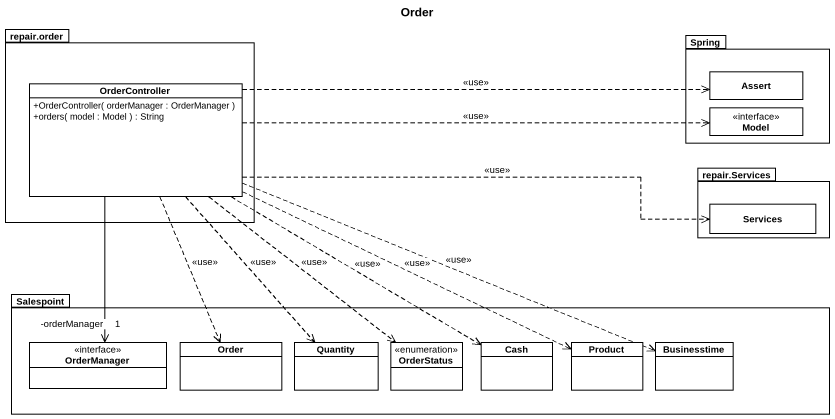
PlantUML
@startuml
title Order
hide circle
hide empty members
skinparam classAttributeIconSize 0
package "repair.order" as repair_order {
  class OrderController {
    +OrderController( orderManager : OrderManager )
    +orders( model : Model ) : String
  }
}
package Spring {
  class Assert
  interface Model
}
package "repair.Services" as repair_Services {
  class Services
}
package Salespoint {
  interface OrderManager
  class Order
  class Quantity
  enum OrderStatus
  class Cash
  class Product
  class Businesstime
}
OrderController .right.> Assert : <<use>>
OrderController .right.> Model : <<use>>
OrderController .right.> Services : <<use>>
OrderController "-orderManager\n1" --> OrderManager
OrderController ..> Order : <<use>>
OrderController ..> Quantity : <<use>>
OrderController ..> OrderStatus : <<use>>
OrderController .right.> Cash : <<use>>
OrderController .right.> Product : <<use>>
OrderController .right.> Businesstime : <<use>>
@enduml
